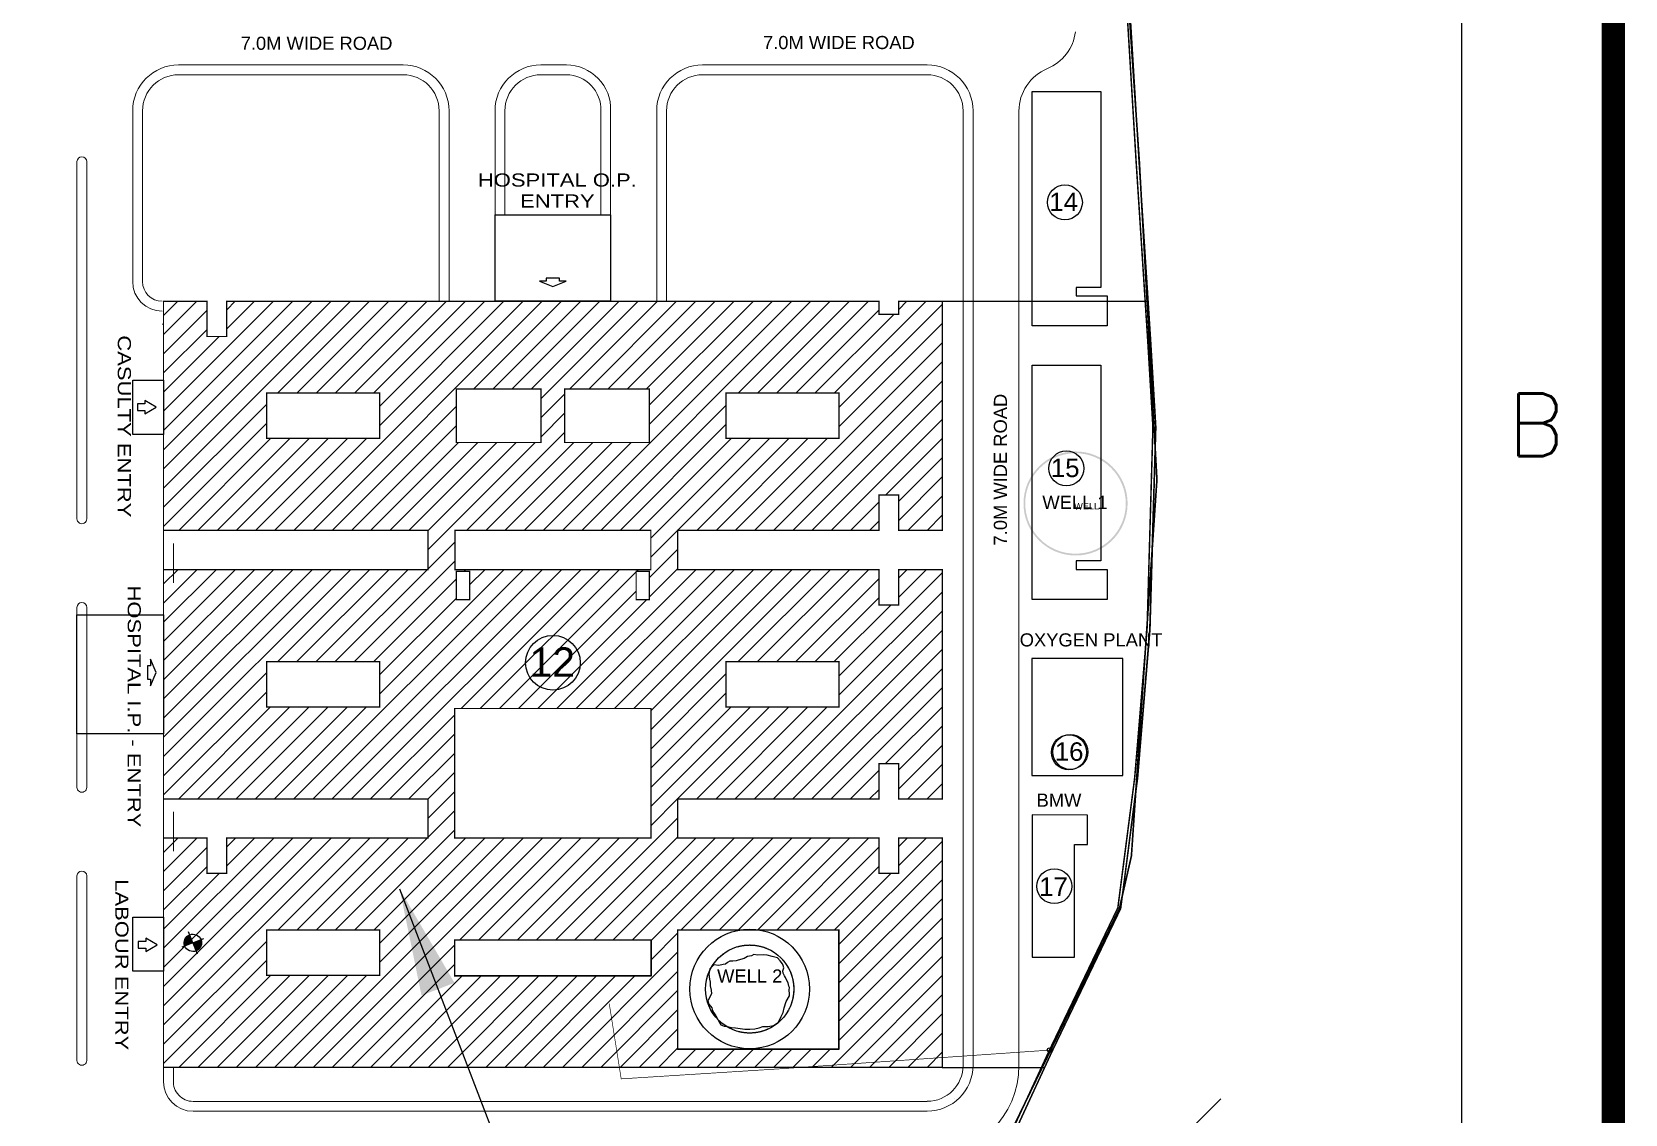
# Model space of a CAD drawing. Extents: x 7620542 to 7843793, y -6476226 to -6093835.
# Drawn here: x 7828956 to 7843793, y -6357741 to -6347655 of the extents above; entities that cross this region are included whole.
import ezdxf
from ezdxf.enums import TextEntityAlignment as Align

# ---------------------------------------------------------------- set-up
doc = ezdxf.new("R2010")
doc.units = 0
doc.header["$LTSCALE"] = 600
doc.header["$MEASUREMENT"] = 0
for name, pattern in [('DASHED', [0.75, 0.5, -0.25]), ('DASHED2', [0.375, 0.25, -0.125]), ('HIDDEN', [0.375, 0.25, -0.125])]:
    doc.linetypes.add(name, pattern=pattern)
doc.layers.get('0').update_dxf_attribs({"linetype": 'CONTINUOUS'})
for name, color, linetype in [('BORE POINT', 6, 'CONTINUOUS'), ('TITLE', 7, 'CONTINUOUS'), ('WATER PIPE LINE TEXT DIA', 6, 'CONTINUOUS')]:
    doc.layers.add(name, color=color, linetype=linetype)
doc.styles.add('AR', font='arial.ttf')
doc.styles.add('ari', font='arial.ttf')
doc.styles.add('ARIAL', font='arial.ttf')
doc.styles.add('ROMANS', font='romans.shx')
doc.dimstyles.new('int. dim', dxfattribs={"dimtxt": 450, "dimasz": 80, "dimexe": 80, "dimexo": 0, "dimgap": 70, "dimtad": 0, "dimdec": 0, "dimzin": 12, "dimdsep": 46, "dimtxsty": 'ari', "dimblk": 'OBLIQUE', "dimcen": 2, "dimdle": 80, "dimclrd": 256, "dimclre": 256, "dimclrt": 6, "dimadec": 0, "dimazin": 0, "dimtfac": 1, "dimtdec": 0, "dimtix": 1, "dimtmove": 2, "dimatfit": 3, "dimfxl": 1, "dimtolj": 1, "dimtzin": 0, "dimlwd": -1, "dimlwe": -1, "dimarcsym": 0})

# ---------------------------------------------------------------- blocks, each defined once
blk = doc.blocks.new('A$C66962185')
at = {"layer": 'TITLE'}
blk.add_line((360.704, -141176.034), (360.704, -140930.66), dxfattribs=at)
at = {"layer": 'TITLE', "color": 7, "const_width": 0.355}
blk.add_lwpolyline([(363, -140928.365), (363, -141178.329), (0, -141178.329), (0, -140928.365)], close=True, dxfattribs=at)
at = {"layer": 'TITLE', "color": 7, "style": 'ROMANS'}
blk.add_text('B', height=0.952, dxfattribs=at).set_placement((361.828, -140975.208), align=Align.MIDDLE)
blk = doc.blocks.new('A$C1FDD6949')
at = {"layer": 'WATER PIPE LINE TEXT DIA'}
h = blk.add_hatch(color=180, dxfattribs=at)
h.paths.add_polyline_path([(1328, 0), (0, 0), (0, -1328, 0.4142136)])
h.paths.add_polyline_path([(0, 1328, 0.4142136), (-1328, 0), (0, 0)])
at = {"layer": 'WATER PIPE LINE TEXT DIA', "color": 180}
for q in [(-1787, 0), (0, 1787), (1787, 0), (0, -1787)]:
    blk.add_line((0, 0), q, dxfattribs=at)
blk.add_circle((0, 0), 1328, dxfattribs=at)
blk = doc.blocks.new('_Oblique')
at = {"color": 0, "linetype": 'ByBlock', "lineweight": -2}
blk.add_line((-0.5, -0.5), (0.5, 0.5), dxfattribs=at)
blk = doc.blocks.new('A$C67844AE1')
at = {"layer": 'TITLE'}
h = blk.add_hatch(dxfattribs=at)
h.set_pattern_fill('ANSI31', color=10, scale=1000, style=0)
h.set_pattern_definition([(45, (-6764332.92, 6330707.18), (-88.3883476, 88.3883476), [])])
h.paths.add_polyline_path([(-10042, -9629), (-9001, -9629), (-9001, -10047), (-10042, -10047)])
h.paths.add_polyline_path([(-7515, -9592), (-7515, -10084), (-8295, -10084), (-8295, -9592)])
h.paths.add_polyline_path([(-6504, -10894), (-6504, -11257), (-8309, -11257), (-8309, -10894)])
h.paths.add_polyline_path([(-8295, -11271), (-8174, -11271), (-8174, -11534), (-8295, -11534)])
h.paths.add_polyline_path([(-7298, -10084), (-7298, -9592), (-6518, -9592), (-6518, -10084)])
h.paths.add_polyline_path([(-6639, -11271), (-6518, -11271), (-6518, -11534), (-6639, -11534)])
h.paths.add_polyline_path([(-5812, -10047), (-5812, -9629), (-4771, -9629), (-4771, -10047)])
h.paths.add_polyline_path([(-6257, -15675), (-6257, -14578), (-4771, -14578), (-4771, -15675)])
h.paths.add_polyline_path([(-6502, -14669), (-6502, -15001), (-8310, -15001), (-8310, -14669)])
h.paths.add_polyline_path([(-9001, -14578), (-9001, -14997), (-10042, -14997), (-10042, -14578)])
h.paths.add_polyline_path([(-9001, -12103), (-9001, -12522), (-10042, -12522), (-10042, -12103)])
h.paths.add_polyline_path([(-8310, -13731), (-8310, -12536), (-6502, -12536), (-6502, -13731)])
h.paths.add_polyline_path([(-3820, -11257), (-4220, -11257), (-4220, -11582), (-4402, -11582), (-4402, -11257), (-6257, -11257), (-6257, -10894), (-4402, -10894), (-4402, -10569), (-4220, -10569), (-4220, -10894), (-3820, -10894), (-3820, -8782), (-4220, -8782), (-4220, -8903), (-4402, -8903), (-4402, -8782), (-10411, -8782), (-10411, -9107), (-10592, -9107), (-10592, -8782), (-10993, -8782), (-10993, -10894), (-8556, -10894), (-8556, -11257), (-10993, -11257), (-10993, -13369), (-8556, -13369), (-8556, -13731), (-10411, -13731), (-10411, -14056), (-10592, -14056), (-10592, -13731), (-10993, -13731), (-10993, -15844), (-8310, -15844), (-7892, -15844), (-6920, -15844), (-6502, -15844), (-4402, -15844), (-4402, -15844), (-4220, -15844), (-3820, -15844), (-3820, -13731), (-4220, -13731), (-4220, -14056), (-4402, -14056), (-4402, -13731), (-6257, -13731), (-6257, -13369), (-4402, -13369), (-4402, -13044), (-4220, -13044), (-4220, -13369), (-3820, -13369)])
h.paths.add_polyline_path([(-5812, -12522), (-5812, -12103), (-4771, -12103), (-4771, -12522)])
h = blk.add_hatch(color=4, dxfattribs=at)
h.set_gradient(color1=(0, 255, 255), color2=(0, 255, 255), tint=1)
h.paths.add_polyline_path([(-3071, -10646, 1), (-2112, -10646, 1)])
h.paths.add_polyline_path([(-2129, -10646, -1), (-3055, -10646, -1)], flags=16)
at = {"layer": 'TITLE', "color": 8, "lineweight": 0}
for p, q in [((-8786, -6603, 6), (-10854, -6603, 6)), ((-7516, -6603, 6), (-7282, -6603, 6)), ((-3959, -6603, 6), (-6027, -6603, 6)), ((-8786, -6694, 6), (-10854, -6694, 6)), ((-7516, -6694, 6), (-7282, -6694, 6)), ((-3959, -6694, 6), (-6027, -6694, 6)), ((-11277, -7026, 6), (-11277, -8601, 6)), ((-11186, -7026, 6), (-11186, -8601, 6)), ((-8453, -8782, 6), (-8453, -7026, 6)), ((-8362, -8782, 6), (-8362, -7026, 6)), ((-7939, -7984, 6), (-7939, -7026, 6)), ((-7849, -7984, 6), (-7849, -7026, 6)), ((-6964, -7984, 6), (-6964, -7026, 6)), ((-6874, -7984, 6), (-6874, -7026, 6)), ((-6450, -8782, 6), (-6450, -7026, 6)), ((-6360, -8782, 6), (-6360, -7026, 6)), ((-3627, -7026, 6), (-3627, -15825, 6)), ((-3536, -7026, 6), (-3536, -15825, 6)), ((-3113, -7029, 6), (-3113, -15825, 6)), ((-10993, -8993, 6), (-11005, -8993, 6)), ((-10902, -11015, 6), (-10902, -11378, 6)), ((-10993, -13490, 6), (-10993, -13852, 6)), ((-10902, -13490, 6), (-10902, -13852, 6)), ((-10993, -15964, 6), (-10993, -15848, 6)), ((-10902, -15964, 6), (-10902, -15848, 6)), ((-10993, -15964, 6), (-10993, -15977, 6)), ((-3704, -16135, 6), (-3704, -16135, 6)), ((-3959, -16158, 6), (-10721, -16158, 6)), ((-3959, -16249, 6), (-10721, -16249, 6))]:
    blk.add_line(p, q, dxfattribs=at)
at = {"layer": 'TITLE', "color": 8}
for p, q in [((-3820, -8782, 6), (-1923, -8782, 6)), ((-3820, -15844, 6), (-2876, -15844, 6))]:
    blk.add_line(p, q, dxfattribs=at)
at = {"layer": 'TITLE', "color": 10, "const_width": 13.9}
for points in [[(-3390, -16957), (-2808, -15697), (-2176, -14380), (-2020, -13178), (-1906, -11809), (-1852, -9943), (-1900, -9140), (-2007, -7488), (-2120, -5621)], [(-3421, -16958), (-2832, -15685), (-2202, -14373), (-2047, -13175), (-1933, -11807), (-1879, -9943), (-1927, -9142), (-2034, -7489), (-2147, -5623)]]:
    blk.add_lwpolyline(points, dxfattribs=at)
at = {"layer": 'TITLE', "color": 10}
blk.add_lwpolyline([(-3390, -16957), (-2808, -15697), (-2176, -14380), (-2020, -13178), (-1906, -11809), (-1852, -9943), (-1900, -9140), (-2007, -7488), (-2120, -5621)], dxfattribs=at)
at = {"layer": 'TITLE', "color": 8, "linetype": 'DASHED2', "lineweight": 0, "ltscale": 6, "const_width": 15.1, "elevation": 6, "flags": 128}
blk.add_lwpolyline([(-2004, -7493), (-2222, -4307), (-2175, -3938), (-1643, 323), (-32, 25), (-85, 841), (-1707, 882), (-3265, 690), (-2836, 167), (-4833, -751), (-3799, -1390), (-5143, -3563), (-6085, -4451), (-6650, -5438), (-9382, -5113, 0.243248), (-10378, -5545), (-11867, -5545, 0.166319), (-12338, -5051), (-18845, -2062), (-19041, -2458), (-19481, -2223), (-21509, -5575), (-24942, -3314), (-24624, -9224), (-22946, -9140), (-23514, -12602), (-28454, -12602), (-28454, -16217), (-26958, -16299), (-26950, -16422), (-26111, -16503), (-26288, -19309), (-26449, -20494), (-25847, -25817), (-24849, -25610), (-23343, -24528), (-20742, -22960), (-17631, -22415), (-17310, -20933), (-17441, -20077), (-17018, -18600), (-13198, -17982), (-13198, -17982), (-13198, -17982), (-13198, -17982), (-4912, -18134), (-4912, -18134), (-4912, -18134), (-4912, -18134), (-4912, -18134), (-4912, -18134), (-4912, -18134), (-4912, -18134), (-4912, -18134), (-3079, -17381), (-3382, -16842), (-2832, -15708), (-2188, -14381), (-2077, -13895), (-1842, -10425)], format="xyb", close=True, dxfattribs=at)
at = {"layer": 'TITLE', "color": 8, "elevation": 6}
for points in [[(-2992, -6850), (-2360, -6850), (-2360, -8654), (-2585, -8654), (-2585, -8732), (-2300, -8732), (-2300, -9009), (-2992, -9009)], [(-6874, -8782), (-7939, -8782), (-7939, -7984), (-6874, -7984)], [(-7468, -8570), (-7468, -8597), (-7529, -8597), (-7406, -8647), (-7283, -8597), (-7345, -8597), (-7345, -8570)], [(-2992, -9372), (-2360, -9372), (-2360, -11175), (-2585, -11175), (-2585, -11254), (-2300, -11254), (-2300, -11530), (-2992, -11530)], [(-2993, -12074), (-2993, -13155), (-2157, -13155), (-2157, -12074)], [(-2993, -12074), (-2993, -13155), (-2157, -13155), (-2157, -12074)]]:
    blk.add_lwpolyline(points, close=True, dxfattribs=at)
at = {"layer": 'TITLE', "color": 8, "lineweight": 0, "elevation": 6}
for points in [[(-11700, -7495, 1), (-11790, -7495), (-11790, -10788, 1.000001), (-11700, -10788)], [(-11700, -11604, 1), (-11790, -11604), (-11790, -13263, 1.000001), (-11700, -13263)], [(-11700, -14079, 1), (-11790, -14079), (-11790, -15780, 1.000001), (-11700, -15780)]]:
    blk.add_lwpolyline(points, format="xyb", close=True, dxfattribs=at)
at = {"layer": 'TITLE', "color": 2, "const_width": 12.1, "elevation": 1}
for points in [[(-3820, -15844), (-4220, -15844), (-4220, -15844), (-4402, -15844), (-4402, -15844), (-6502, -15844), (-6502, -15844), (-6920, -15844), (-6920, -15844), (-7238, -15844), (-7238, -15844), (-7574, -15844), (-7574, -15844), (-7892, -15844), (-7892, -15844), (-8310, -15844), (-8310, -15844), (-10993, -15844), (-10993, -13731), (-10592, -13731), (-10592, -14056), (-10411, -14056), (-10411, -13731), (-8556, -13731), (-8556, -13369), (-10993, -13369), (-10993, -11257), (-8556, -11257), (-8556, -10894), (-10993, -10894), (-10993, -8782), (-10592, -8782), (-10592, -9107), (-10411, -9107), (-10411, -8782), (-4402, -8782), (-4402, -8903), (-4220, -8903), (-4220, -8782), (-3820, -8782), (-3820, -10894), (-4220, -10894), (-4220, -10569), (-4402, -10569), (-4402, -10894), (-6257, -10894), (-6257, -11257), (-4402, -11257), (-4402, -11582), (-4220, -11582), (-4220, -11257), (-3820, -11257), (-3820, -13369), (-4220, -13369), (-4220, -13044), (-4402, -13044), (-4402, -13369), (-6257, -13369), (-6257, -13731), (-4402, -13731), (-4402, -14056), (-4220, -14056), (-4220, -13731), (-3820, -13731), (-3820, -15844)], [(-8295, -10084), (-7515, -10084), (-7515, -9592), (-8295, -9592)], [(-6518, -10084), (-7298, -10084), (-7298, -9592), (-6518, -9592)]]:
    blk.add_lwpolyline(points, dxfattribs=at)
at = {"layer": 'TITLE', "color": 8, "lineweight": 0, "elevation": 6}
blk.add_lwpolyline([(-10993, -8993), (-10993, -15964)], dxfattribs=at)
at = {"layer": 'TITLE', "color": 7, "elevation": 6}
for points in [[(-10993, -10009), (-11277, -10009), (-11277, -9508), (-10993, -9508)], [(-10993, -12768), (-11791, -12768), (-11791, -11672), (-10993, -11672)], [(-10993, -14958), (-11277, -14958), (-11277, -14458), (-10993, -14458)]]:
    blk.add_lwpolyline(points, close=True, dxfattribs=at)
at = {"layer": 'TITLE', "color": 2, "const_width": 12.1, "elevation": 1}
for points in [[(-10042, -10047), (-9001, -10047), (-9001, -9629), (-10042, -9629)], [(-7515, -10084), (-8295, -10084), (-8295, -9592), (-7515, -9592)], [(-6518, -10084), (-7298, -10084), (-7298, -9592), (-6518, -9592)], [(-4771, -10047), (-5812, -10047), (-5812, -9629), (-4771, -9629)], [(-8309, -11257), (-8309, -10894), (-6504, -10894), (-6504, -11257)], [(-8174, -11271), (-8295, -11271), (-8295, -11534), (-8174, -11534)], [(-6639, -11271), (-6639, -11534), (-6518, -11534), (-6518, -11271)], [(-10042, -12522), (-9001, -12522), (-9001, -12103), (-10042, -12103)], [(-4771, -12522), (-5812, -12522), (-5812, -12103), (-4771, -12103)], [(-8310, -13731), (-6502, -13731), (-6502, -12536), (-8310, -12536)], [(-10042, -14578), (-9001, -14578), (-9001, -14997), (-10042, -14997)], [(-8310, -14669), (-6502, -14669), (-6502, -15001), (-8310, -15001)], [(-6257, -14578), (-4771, -14578), (-4771, -15675), (-6257, -15675)]]:
    blk.add_lwpolyline(points, close=True, dxfattribs=at)
at = {"layer": 'TITLE', "color": 6, "elevation": 6}
for points in [[(-11234, -9789), (-11166, -9789), (-11166, -9820), (-11062, -9758), (-11166, -9697), (-11166, -9728), (-11234, -9728)], [(-11139, -12265), (-11112, -12265), (-11112, -12326), (-11062, -12203), (-11112, -12081), (-11112, -12142), (-11139, -12142)], [(-11225, -14745), (-11156, -14745), (-11156, -14775), (-11052, -14714), (-11156, -14652), (-11156, -14683), (-11225, -14683)]]:
    blk.add_lwpolyline(points, close=True, dxfattribs=at)
at = {"layer": 'TITLE', "color": 8, "elevation": 6}
blk.add_lwpolyline([(-2481, -13518), (-2992, -13517), (-2992, -14827), (-2602, -14827), (-2602, -14315), (-2602, -14315), (-2602, -14015), (-2602, -14015), (-2602, -13790), (-2481, -13790), (-2481, -13518)], dxfattribs=at)
at = {"layer": 'TITLE'}
for points, elevation in [([(-6504, -14669), (-6502, -14669), (-6502, -15001), (-8310, -15001), (-8310, -14669)], 7), ([(-4771, -14605), (-4771, -14578), (-6257, -14578), (-6257, -15675), (-4771, -15675)], 6), ([(-5827, -15464), (-5797, -15468), (-5761, -15475), (-5723, -15481), (-5682, -15486), (-5637, -15493), (-5593, -15491), (-5547, -15490), (-5506, -15479), (-5472, -15466), (-5424, -15468), (-5374, -15457), (-5327, -15426), (-5302, -15376), (-5286, -15337), (-5275, -15294), (-5257, -15236), (-5226, -15185), (-5228, -15165), (-5230, -15131), (-5226, -15108), (-5232, -15094), (-5238, -15065), (-5252, -15042), (-5263, -15016), (-5273, -14999), (-5284, -14976), (-5288, -14955), (-5280, -14925), (-5285, -14905), (-5292, -14891), (-5313, -14862), (-5338, -14833), (-5385, -14822), (-5432, -14811), (-5468, -14806), (-5521, -14810), (-5554, -14805), (-5578, -14817), (-5612, -14823), (-5645, -14840), (-5701, -14856), (-5719, -14863), (-5748, -14864), (-5777, -14864), (-5799, -14877), (-5817, -14893), (-5839, -14895), (-5879, -14905), (-5924, -14900), (-5962, -14935), (-5969, -14984), (-5963, -15030), (-5957, -15059), (-5958, -15092), (-5947, -15132), (-5944, -15166), (-5979, -15230), (-5970, -15262), (-5941, -15295), (-5935, -15320), (-5924, -15342), (-5904, -15370), (-5890, -15396), (-5874, -15427), (-5859, -15451), (-5827, -15464)], 6)]:
    blk.add_lwpolyline(points, close=True, dxfattribs=dict(at, elevation=elevation))
at = {"layer": 'TITLE', "color": 1, "elevation": 6}
blk.add_lwpolyline([(-5187, -15122, -1), (-5999, -15122, -1)], format="xyb", close=True, dxfattribs=at)
at = {"layer": 'TITLE', "color": 8, "linetype": 'HIDDEN', "const_width": 6.04}
blk.add_lwpolyline([(-6887, -15257), (-6777, -15950), (-5326, -15858), (-2832, -15685)], dxfattribs=at)
at = {"layer": 'TITLE', "color": 8, "lineweight": 0, "flags": 128}
blk.add_lwpolyline([(-14713, -21296), (-13552, -21419), (-12729, -21675), (-12338, -21860), (-11276, -22591), (-10067, -23735), (-9555, -23609), (-6916, -20948), (-5873, -19885), (-4769, -18902), (-3197, -17787), (-1754, -16633), (-1252, -16134)], dxfattribs=at)
at = {"layer": 'TITLE', "color": 8}
for centre, radius in [((-2690, -7871, 6), 161), ((-2676, -10323, 6), 161), ((-2652, -12940, 6), 161), ((-2639, -12936, 6), 161), ((-2788, -14174, 6), 161), ((-5593, -15122, 0), 551), ((-2832, -15685), 19.7)]:
    blk.add_circle(centre, radius, dxfattribs=at)
at = {"layer": 'TITLE', "color": 0}
blk.add_circle((-7406, -12114, 6), 252, dxfattribs=at)
at = {"layer": 'TITLE', "linetype": 'DASHED'}
blk.add_circle((-5593, -15122), 406, dxfattribs=at)
at = {"layer": 'TITLE'}
blk.add_circle((-5593, -15122), 406, dxfattribs=at)
at = {"layer": 'TITLE', "color": 8, "lineweight": 0}
for centre, radius, start, end in [((-3012, -6246, 6), 423, 292.3912, 352.876), ((-10854, -7026, 6), 423, 90, 180), ((-8786, -7026, 6), 423, 0, 90), ((-7516, -7026, 6), 423, 90, 180), ((-7284, -7013, 6), 410, 358.2303, 89.6862), ((-6027, -7026, 6), 423, 90, 180), ((-3959, -7026, 6), 423, 0, 90), ((-10854, -7026, 6), 332, 90, 180), ((-8786, -7026, 6), 332, 0, 90), ((-7516, -7026, 6), 332, 90, 180), ((-7284, -7014, 6), 320, 357.7396, 89.5955), ((-6027, -7026, 6), 332, 90, 180), ((-3959, -7026, 6), 332, 0, 90), ((-2690, -7029, 6), 423, 112.3912, 180), ((-11005, -8601, 6), 272, 180, 270), ((-11005, -8601, 6), 181, 180, 270), ((-3959, -15825, 6), 423, 270, 0), ((-3959, -15825, 6), 332, 270, 0), ((-3959, -15825, 6), 846, 270, 0), ((-10721, -15977, 6), 272, 180, 270), ((-10721, -15977, 6), 181, 176.1774, 270)]:
    blk.add_arc(centre, radius, start, end, dxfattribs=at)
at = {"layer": 'TITLE', "color": 8, "linetype": 'Continuous', "style": 'AR'}
for s, p in [('7.0M WIDE ROAD', (-9583, -6404)), ('7.0M WIDE ROAD', (-4772, -6397)), ('WELL 1', (-2597, -10636))]:
    blk.add_text(s, height=120.9, dxfattribs=at).set_placement(p, align=Align.MIDDLE_CENTER)
at = {"layer": 'TITLE', "color": 8, "style": 'ARIAL', "width": 1.2}
for s, p in [('HOSPITAL O.P.', (-7365, -7725, 6)), ('ENTRY', (-7365, -7918, 6))]:
    blk.add_text(s, height=120.9, dxfattribs=at).set_placement(p, align=Align.CENTER)
at = {"layer": 'TITLE', "color": 8, "style": 'ari'}
for s, p in [('14', (-2834, -7951, 6)), ('15', (-2819, -10403, 6)), ('16', (-2783, -13018, 6)), ('17', (-2927, -14263, 6))]:
    blk.add_text(s, height=170.1, dxfattribs=at).set_placement(p)
at = {"layer": 'TITLE', "color": 0, "style": 'ARIAL', "width": 1.2}
for s, p in [('CASULTY ENTRY', (-11414, -9935, 6)), ('HOSPITAL I.P. - ENTRY', (-11323, -12517, 6)), ('LABOUR ENTRY', (-11437, -14898, 6))]:
    blk.add_text(s, height=120.9, rotation=270, dxfattribs=at).set_placement(p, align=Align.CENTER)
at = {"layer": 'TITLE', "color": 0, "linetype": 'Continuous', "style": 'AR'}
blk.add_text('7.0M WIDE ROAD', height=120.9, rotation=90, dxfattribs=at).set_placement((-3284, -10334), align=Align.MIDDLE_CENTER)
at = {"layer": 'TITLE', "color": 8, "linetype": 'Continuous', "style": 'ARIAL'}
blk.add_text('WELL', height=60.4, rotation=0.2697, dxfattribs=at).set_placement((-2604, -10702))
at = {"layer": 'TITLE', "color": 8, "linetype": 'Continuous', "style": 'AR'}
for s, p in [('OXYGEN PLANT', (-2449, -11964, 6)), ('BMW', (-2744, -13441, 6))]:
    blk.add_text(s, height=120.9, dxfattribs=at).set_placement(p, align=Align.CENTER)
at = {"layer": 'TITLE', "color": 0, "style": 'ari'}
blk.add_text('12', height=270, dxfattribs=at).set_placement((-7622, -12243, 6))
at = {"layer": 'TITLE', "color": 1, "linetype": 'Continuous', "style": 'AR'}
blk.add_text('WELL 2', height=120.9, dxfattribs=at).set_placement((-5593, -15002, 6), align=Align.MIDDLE_CENTER)
blk.add_text('WELL 2', height=120.9, dxfattribs=at).set_placement((-5593, -15002, 6), align=Align.MIDDLE_CENTER)

msp = doc.modelspace()

# ---------------------------------------------------------------- block references
at = {"layer": 'BORE POINT', "xscale": 0.06111136680224327, "yscale": 0.06111139431595802, "zscale": 0.06111138450188491, "rotation": 21.35304843562894}
msp.add_blockref('A$C1FDD6949', (7830455.813, -6356144.197, -14.83), dxfattribs=at)
at = {"layer": 'TITLE'}
for name, p, xscale, yscale, zscale in [('A$C66962185', (7620650.707, 80266328.743, -14.83), 614.4175770664588, 614.4175710082054, 614.4175728063115), ('A$C67844AE1', (7841295.379, -6341287.263, -14.83), 1.010947171598673, 1.010947171598673, 1.010947171598673)]:
    msp.add_blockref(name, p, dxfattribs=dict(at, xscale=xscale, yscale=yscale, zscale=zscale))

# ---------------------------------------------------------------- leaders
msp.add_leader([(7832381.139, -6355642, -14.725), (7835483.265, -6363754.609, -14.725), (7839327.435, -6363754.609, -14.725)], dimstyle='int. dim', override={"dimtxt": 200, "dimasz": 1000, "dimgap": 70, "dimtad": 0, "dimclrd": 5}, dxfattribs=at)

doc.saveas('drawing.dxf')
